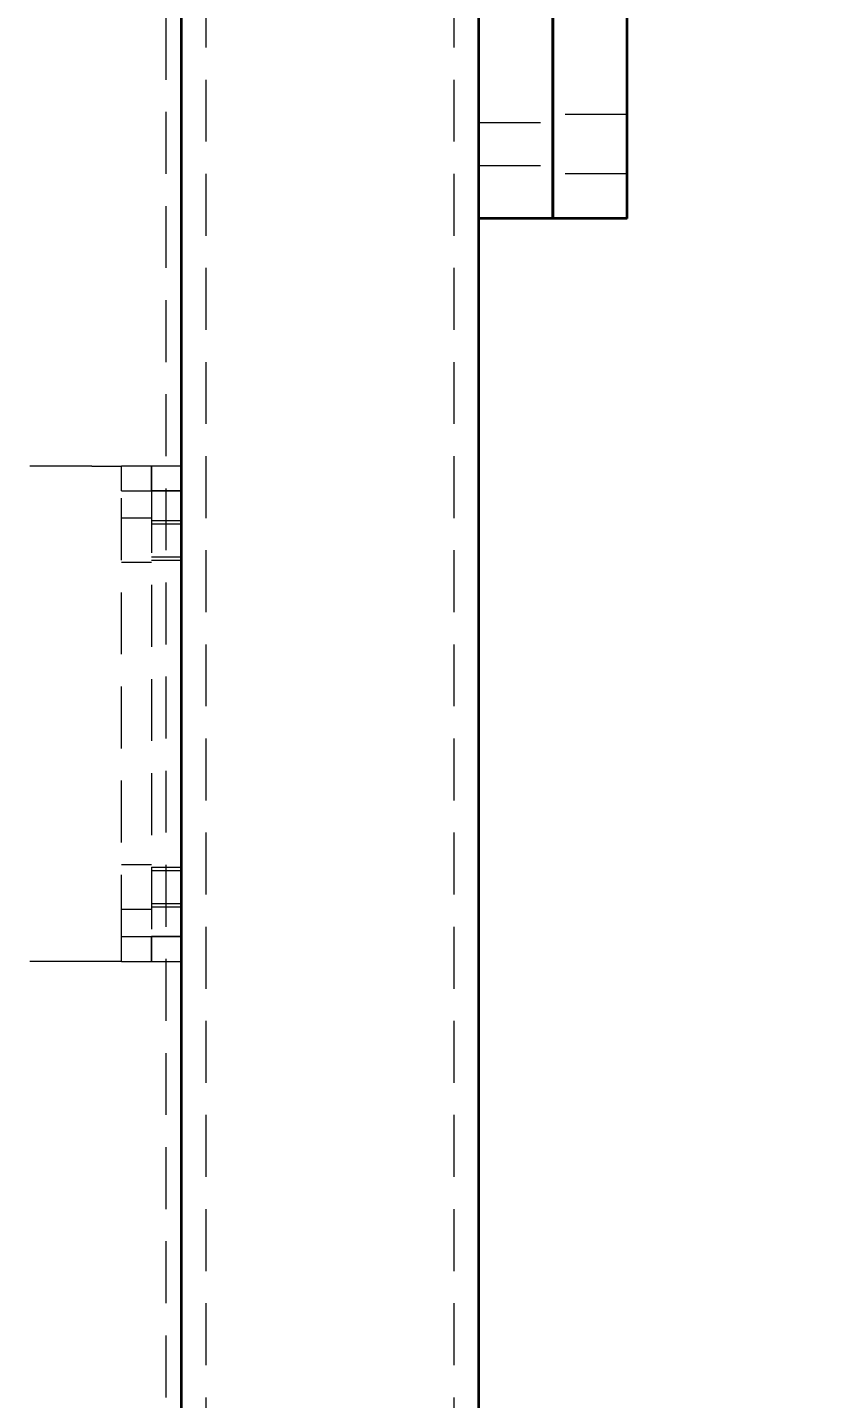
# Model space of a CAD drawing. Header units: millimetres. Extents: x -10155 to 20189, y -25550 to -22580.
# Drawn here: x -7929.4 to -7767.4, y -23448.3 to -23171.5 of the extents above; entities that cross this region are included whole.
import ezdxf

# ---------------------------------------------------------------- set-up
doc = ezdxf.new("R2010")
doc.units = ezdxf.units.MM
doc.linetypes.add('HIDDEN-HOKUTO', pattern=[3.8, 2.5, -1.3])
doc.layers.add('AM_HID', color=1, linetype='HIDDEN-HOKUTO', lineweight=25)
doc.layers.add('word_dim', color=253, linetype='Continuous')
doc.styles.get("Standard").update_dxf_attribs({"font": 'romans.shx', "bigfont": 'bigfont.shx'})
doc.dimstyles.new('RS-1-5', dxfattribs={"dimscale": 5, "dimtxt": 3.5, "dimasz": 3, "dimexe": 1, "dimexo": 0, "dimgap": 1, "dimtad": 3, "dimdsep": 46, "dimtxsty": 'Standard', "dimblk1": 'OPEN', "dimblk2": 'OPEN', "dimsah": 1, "dimcen": 0, "dimclrd": 256, "dimclre": 256, "dimclrt": 3, "dimadec": 0, "dimazin": 0, "dimtfac": 1, "dimtmove": 0, "dimatfit": 3, "dimldrblk": 'OPEN', "dimfxl": 0, "dimtolj": 1, "dimtzin": 0, "dimarcsym": 0})

# ---------------------------------------------------------------- blocks, each defined once
blk = doc.blocks.new('_Open')
at = {"color": 0, "lineweight": -2}
for p, q in [((-1, 0.167), (0, 0)), ((-1, -0.167), (0, 0)), ((0, 0), (-1, 0))]:
    blk.add_line(p, q, dxfattribs=at)
blk = doc.blocks.new('*D756')
at = {"layer": 'DEFPOINTS', "color": 0, "ltscale": 2}
for p in [(-8113.45, -22930), (-8466.55, -23986), (-7767.44, -23986)]:
    blk.add_point(p, dxfattribs=at)
at = {"layer": 'word_dim', "lineweight": -2, "ltscale": 2}
for p, q in [((-8113.45, -22930), (-8471.55, -22930)), ((-8466.55, -22945), (-8466.55, -23971)), ((-7767.44, -23986), (-8471.55, -23986))]:
    blk.add_line(p, q, dxfattribs=at)
at = {"layer": 'word_dim', "lineweight": -2, "ltscale": 2, "xscale": 15, "yscale": 15, "zscale": 15}
for p, rotation in [((-8466.55, -22930), 90), ((-8466.55, -23986), 270)]:
    blk.add_blockref('_Open', p, dxfattribs=dict(at, rotation=rotation))
at = {"layer": 'word_dim', "color": 3, "ltscale": 2, "insert": (-8480.3, -23458), "char_height": 17.5, "attachment_point": 5, "rotation": 90}
blk.add_mtext('\\A1;1056', dxfattribs=at)

msp = doc.modelspace()

# ---------------------------------------------------------------- linework, layer by layer
at = {"color": 7, "lineweight": 35}
for p, q in [((-7838.444, -23020.004), (-7838.444, -23210.004)), ((-7823.444, -23210.004), (-7823.444, -23020.004)), ((-7823.444, -23020.004), (-7823.444, -23210.004)), ((-7808.444, -23210.004), (-7808.444, -23020.004)), ((-7898.444, -23025.004), (-7898.444, -23850.004)), ((-7838.444, -23025.004), (-7838.444, -23850.004))]:
    msp.add_line(p, q, dxfattribs=at)
at = {"color": 7, "lineweight": 35, "ltscale": 0.375}
for p, q in [((-7823.444, -23210.004), (-7838.444, -23210.004)), ((-7808.444, -23210.004), (-7823.444, -23210.004))]:
    msp.add_line(p, q, dxfattribs=at)
at = {"layer": 'AM_HID', "color": 1, "lineweight": 13, "ltscale": 5}
for p, q in [((-7901.438, -23847.004), (-7901.438, -23023.004)), ((-7893.444, -23030.004), (-7893.444, -23845.004)), ((-7843.444, -23030.004), (-7843.444, -23845.004)), ((-7808.444, -23189.004), (-7823.444, -23189.004)), ((-7808.444, -23189.004), (-7823.444, -23189.004)), ((-7808.444, -23189.004), (-7823.444, -23189.004)), ((-7808.444, -23189.004), (-7823.444, -23189.004)), ((-7838.444, -23190.666), (-7823.444, -23190.666)), ((-7838.444, -23190.666), (-7823.444, -23190.666)), ((-7838.444, -23190.666), (-7823.444, -23190.666)), ((-7838.444, -23190.666), (-7823.444, -23190.666)), ((-7838.444, -23199.342), (-7823.444, -23199.342)), ((-7838.444, -23199.342), (-7823.444, -23199.342)), ((-7838.444, -23199.342), (-7823.444, -23199.342)), ((-7838.444, -23199.342), (-7823.444, -23199.342)), ((-7808.444, -23201.004), (-7823.444, -23201.004)), ((-7808.444, -23201.004), (-7823.444, -23201.004)), ((-7808.444, -23201.004), (-7823.444, -23201.004)), ((-7808.444, -23201.004), (-7823.444, -23201.004)), ((-7916.444, -23260.004), (-7929.444, -23260.004)), ((-7916.444, -23260.004), (-7910.444, -23260.004)), ((-7910.444, -23265.004), (-7910.444, -23260.004)), ((-7904.444, -23260.004), (-7910.444, -23260.004)), ((-7898.444, -23260.004), (-7904.444, -23260.004)), ((-7904.444, -23260.004), (-7904.444, -23265.004)), ((-7904.444, -23265.004), (-7904.444, -23260.004)), ((-7910.444, -23355.004), (-7910.444, -23265.004)), ((-7910.444, -23265.004), (-7904.444, -23265.004)), ((-7904.444, -23265.004), (-7904.444, -23355.004)), ((-7898.444, -23265.004), (-7904.444, -23265.004)), ((-7904.444, -23265.004), (-7898.444, -23265.004)), ((-7904.444, -23265.004), (-7904.444, -23355.004)), ((-7904.444, -23270.504), (-7910.444, -23270.504)), ((-7904.444, -23271.004), (-7898.444, -23271.004)), ((-7904.444, -23271.68), (-7898.444, -23271.68)), ((-7904.444, -23278.327), (-7898.444, -23278.327)), ((-7904.444, -23279.504), (-7910.444, -23279.504)), ((-7904.444, -23279.004), (-7898.444, -23279.004)), ((-7904.444, -23340.504), (-7910.444, -23340.504)), ((-7904.444, -23341.004), (-7898.444, -23341.004)), ((-7904.444, -23341.68), (-7898.444, -23341.68)), ((-7904.444, -23349.504), (-7910.444, -23349.504)), ((-7904.444, -23348.327), (-7898.444, -23348.327)), ((-7904.444, -23349.004), (-7898.444, -23349.004)), ((-7910.444, -23355.004), (-7904.444, -23355.004)), ((-7910.444, -23360.004), (-7910.444, -23355.004)), ((-7904.444, -23355.004), (-7898.444, -23355.004)), ((-7898.444, -23355.004), (-7904.444, -23355.004)), ((-7904.444, -23360.004), (-7904.444, -23355.004)), ((-7904.444, -23355.004), (-7904.444, -23360.004)), ((-7916.444, -23360.004), (-7929.444, -23360.004)), ((-7910.444, -23360.004), (-7916.444, -23360.004)), ((-7910.444, -23360.004), (-7904.444, -23360.004)), ((-7904.444, -23360.004), (-7898.444, -23360.004))]:
    msp.add_line(p, q, dxfattribs=at)

# ---------------------------------------------------------------- dimensions: what is measured, and where the dimension line sits
at = {"layer": 'word_dim', "ltscale": 2}
dim = msp.add_linear_dim(base=(-8466.547, -23986.004), p1=(-8113.446, -22930.004), p2=(-7767.444, -23986.004), angle=90, dimstyle='RS-1-5', dxfattribs=at)
dim.commit()
dim.dimension.update_dxf_attribs({"geometry": '*D756', "text_midpoint": (-8480.297, -23458.004)})

doc.saveas('drawing.dxf')
